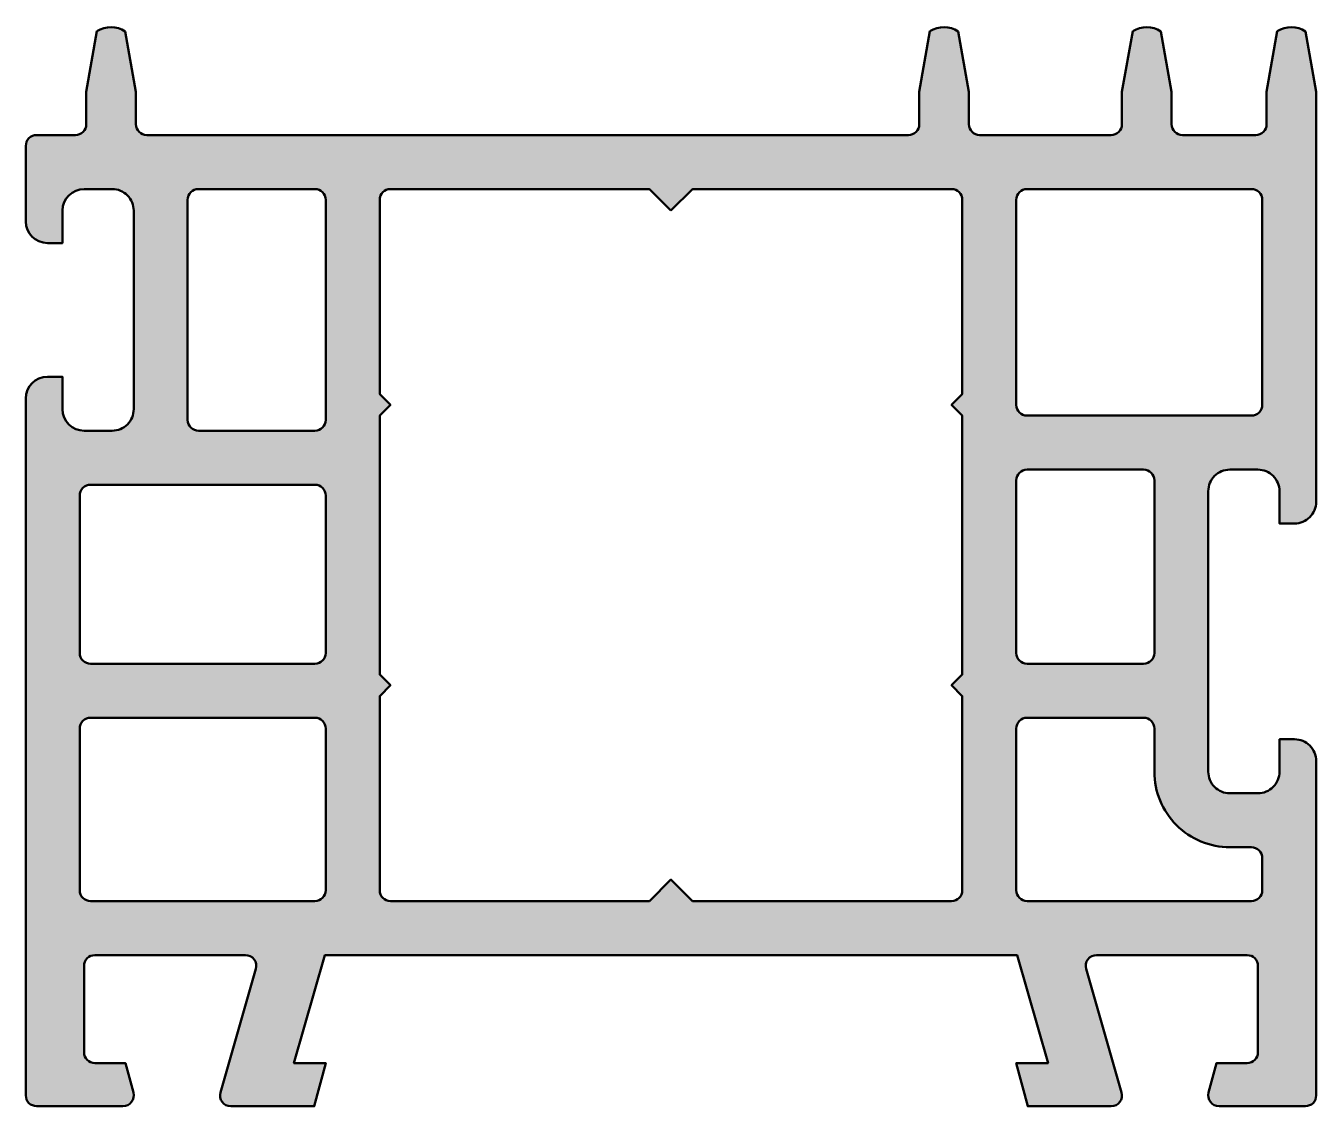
# Model space of a CAD drawing. Extents: x -64.5 to -4.7, y -45 to 5.1.
import ezdxf

# ---------------------------------------------------------------- set-up
doc = ezdxf.new("R2010")
doc.units = 0
doc.layers.add('0S-Plastic contour', color=254, linetype='Continuous', lineweight=50)
doc.layers.add('0S-Plastic hatch', color=253, linetype='Continuous', lineweight=25)

# ---------------------------------------------------------------- blocks, each defined once
blk = doc.blocks.new('246437__BFF07DE3_7FD3_4BAD_AE82_15097D1ADCCE_')
at = {"layer": '0S-Plastic hatch'}
h = blk.add_hatch(color=256, dxfattribs=at)
edge = h.paths.add_edge_path()
edge.add_arc((-63.99998779296885, -0.4999999999999787), 0.4999999999999858, 89.99999999999675, 180)
edge.add_line((-64.49998779296882, -0.4999999999999786), (-64.49998779296877, -4.000000000000106))
edge.add_arc((-63.49996796982089, -3.999980176852258), 1.000019823344351, 180.0011357606123, 269.9988642398091)
edge.add_line((-63.49998779296868, -5.000000000000135), (-62.79997558593755, -5.000000000000198))
edge.add_line((-62.79997558593755, -5.000000000000198), (-62.7999755859376, -3.500000000000646))
edge.add_ellipse((-61.79993719203889, -3.50003839389873), major_axis=(-1.000038394635723, 0), ratio=1, start_angle=270.00219972391415, end_angle=359.99780027593476, ccw=False)
edge.add_line((-61.79997558593789, -2.500000000000021), (-60.49998779296851, -2.500000000000028))
edge.add_ellipse((-60.49997529010845, -3.499987497139532), major_axis=(-0.9999874972176653, 0), ratio=1, start_angle=179.9992836299797, end_angle=270.0007163700703, ccw=False)
edge.add_line((-59.49998779296894, -3.500000000000511), (-59.49998779296871, -12.700004577637))
edge.add_ellipse((-60.49995672160594, -12.70003564899942), major_axis=(-0.999968929119967, 0), ratio=1, start_angle=89.99821968675741, end_angle=180.0017803131609, ccw=False)
edge.add_line((-60.4999877929683, -13.70000457763666), (-61.79997558593746, -13.70000457763694))
edge.add_ellipse((-61.79995576278977, -12.69998475448896), major_axis=(-1.000019823344461, 0), ratio=1, start_angle=0.0011357606123851838, end_angle=89.99886423981542, ccw=False)
edge.add_line((-62.79997558593776, -12.70000457763679), (-62.79997558593763, -11.20000457763689))
edge.add_line((-62.79997558593763, -11.20000457763689), (-63.499987792969, -11.20000457763675))
edge.add_arc((-63.49996796982093, -12.20002440078466), 1.00001982334439, 90.00113576020591, 179.9988642393876)
edge.add_line((-64.49998779296885, -12.20000457763722), (-64.49998779296892, -44.5))
edge.add_arc((-63.99998779296893, -44.50000000000001), 0.4999999999999787, 180, 269.9999999999968)
edge.add_line((-63.99998779296897, -44.99999999999999), (-59.99999999999871, -45.00000000000016))
edge.add_arc((-59.9999999999991, -44.50000000000105), 0.4999999999991128, 270.0000000000448, 375.0201213681098)
edge.add_line((-59.51708256320621, -44.37042087652622), (-59.88479955545241, -43.00000762939539))
edge.add_line((-59.88479955545241, -43.00000762939539), (-61.30002862277305, -42.99996948205214))
edge.add_ellipse((-61.30001513782844, -42.49996948223389), major_axis=(-0.5000000000000869, 0), ratio=1, start_angle=-0.00043340093361621257, end_angle=89.9984547391735, ccw=False)
edge.add_line((-61.80001513781423, -42.49996570008732), (-61.7999848815665, -38.49999621794038))
edge.add_ellipse((-61.29998488158083, -38.50000000000017), major_axis=(-0.4999999999999794, 0), ratio=1, start_angle=269.99999999999676, end_angle=359.9995666083168, ccw=False)
edge.add_line((-61.29998488158079, -38.00000000000018), (-54.31982749339536, -38.00000000000014))
edge.add_ellipse((-54.31982749339537, -38.50000000000011), major_axis=(-0.4999999999999645, 0), ratio=1, start_angle=163.9999999999999, end_angle=269.9999999999992, ccw=False)
edge.add_line((-53.83919664542624, -38.6378186779086), (-55.48063122189835, -44.36218132851762))
edge.add_arc((-55.00000037585571, -44.5000000058737), 0.4999999979958418, 163.9999999999998, 269.9928719142766)
edge.add_line((-55.00006258013792, -45.00000000000016), (-51.13588714038105, -45.00048054816787))
edge.add_line((-51.13588714038105, -45.00048054816787), (-50.60000037585521, -43.00048817756251))
edge.add_line((-50.60000037585521, -43.00048817756251), (-52.07330363004398, -43.00048817756233))
edge.add_line((-52.07330363004398, -43.00048817756233), (-50.6394367185863, -37.9999999999995))
edge.add_line((-50.6394367185863, -37.9999999999995), (-18.56056328141369, -37.99999999999949))
edge.add_line((-18.56056328141369, -37.99999999999949), (-17.12669636995596, -43.00048817756233))
edge.add_line((-17.12669636995596, -43.00048817756233), (-18.59999962414474, -43.00048817756253))
edge.add_line((-18.59999962414474, -43.00048817756253), (-18.06411285961889, -45.00048054816784))
edge.add_line((-18.06411285961889, -45.00048054816784), (-14.19993741986209, -45.00000000000016))
edge.add_arc((-14.19999962414426, -44.50000000587368), 0.4999999979958593, 270.0071280857185, 375.9999999999962)
edge.add_line((-13.71936877810159, -44.36218132851763), (-15.36080335457376, -38.63781867790861))
edge.add_ellipse((-14.88017250660462, -38.50000000000012), major_axis=(-0.4999999999999824, 0), ratio=1, start_angle=-89.99999999999608, end_angle=15.999999999999488, ccw=False)
edge.add_line((-14.88017250660465, -38.00000000000014), (-7.900015118419162, -38.0000000000002))
edge.add_ellipse((-7.900015118419141, -38.50000000000019), major_axis=(-0.4999999999999858, 0), ratio=1, start_angle=180.0004333916832, end_angle=270.00000000000233, ccw=False)
edge.add_line((-7.400015118433458, -38.49999621794035), (-7.399984862185789, -42.49996570008739))
edge.add_ellipse((-7.899984862171548, -42.49996948223393), major_axis=(-0.5000000000000635, 0), ratio=1, start_angle=90.00154526082378, end_angle=180.0004334009337, ccw=False)
edge.add_line((-7.899971377226961, -42.99996948205214), (-9.315200444547571, -43.00000762939538))
edge.add_line((-9.315200444547571, -43.00000762939538), (-9.682917436793787, -44.37042087652618))
edge.add_arc((-9.200000000000902, -44.50000000000104), 0.499999999999119, 164.9798786318879, 269.9999999999548)
edge.add_line((-9.200000000001296, -45.00000000000015), (-5.19998855590822, -44.99999999999999))
edge.add_arc((-5.199988555908223, -44.50000000000001), 0.4999999999999752, 270.0000000000004, 360)
edge.add_line((-4.699988555908248, -44.50000000000002), (-4.699988555908248, -28.99987614168981))
edge.add_arc((-5.699988555908149, -28.99987614168983), 0.9999999999999005, 0, 90.00000000000733)
edge.add_line((-5.699988555908277, -27.99987614168993), (-6.400012207031352, -27.99987614169))
edge.add_line((-6.400012207031352, -27.99987614169), (-6.400012207031068, -29.49987614169014))
edge.add_ellipse((-7.399981135668618, -29.49990721305249), major_axis=(-0.9999689291202797, 0), ratio=1, start_angle=89.9982196867453, end_angle=180.0017803131609, ccw=False)
edge.add_line((-7.40001220703118, -30.49987614169004), (-8.699999999999818, -30.49987614169004))
edge.add_ellipse((-8.700031071362309, -29.49990721305253), major_axis=(-0.999968929120237, 0), ratio=1, start_angle=-0.001780313160793412, end_angle=90.00178031325072, ccw=False)
edge.add_line((-9.699999999999818, -29.4998761416901), (-9.699999999999818, -16.49987614168978))
edge.add_ellipse((-8.700031072847224, -16.49985269802911), major_axis=(-0.9999689274274048, 0), ratio=1, start_angle=-90.00178039832429, end_angle=0.0013432646279056826, ccw=False)
edge.add_line((-8.700000000000017, -15.49988377108448), (-7.40001220703084, -15.49987614168987))
edge.add_ellipse((-7.399999704170234, -16.49986363882926), major_axis=(-0.9999874972175552, 0), ratio=1, start_angle=179.9992836299797, end_angle=270.0007163701012, ccw=False)
edge.add_line((-6.40001220703084, -16.49987614168962), (-6.400012207031181, -17.99987614168998))
edge.add_line((-6.400012207031181, -17.99987614168998), (-5.699999999999988, -17.99987614169004))
edge.add_arc((-5.699999999999903, -16.99987614168995), 1.000000000000085, 269.9999999999951, 360)
edge.add_line((-4.699999999999818, -16.99987614168992), (-4.700000000000017, 1.999999999999594))
edge.add_line((-4.700000000000017, 1.999999999999594), (-5.195086669922119, 4.805503845214659))
edge.add_arc((-5.85379356998871, 3.787342200380154), 1.212661500670092, 57.09886572734927, 122.4215459225039)
edge.add_line((-6.503955078125073, 4.810981750488146), (-7.000018310546749, 1.999999999999786))
edge.add_line((-7.000018310546749, 1.999999999999786), (-7.000018310546948, 0.4999999999998153))
edge.add_ellipse((-7.49977347238623, 0.4997551618392029), major_axis=(-0.4997552218143717, 0), ratio=1, start_angle=89.97192987038198, end_angle=180.0280701295634, ccw=False)
edge.add_line((-7.500018310547289, -7.81e-14), (-10.90001220703166, 7.82e-14))
edge.add_ellipse((-10.90025704519254, 0.4997551618387752), major_axis=(-0.4997552218137868, 0), ratio=1, start_angle=-0.028070129602326688, end_angle=90.02807012959732, ccw=False)
edge.add_line((-11.40001220703124, 0.499999999999723), (-11.40001220703121, 1.999999999999673))
edge.add_line((-11.40001220703121, 1.999999999999673), (-11.89509887695331, 4.805503845214779))
edge.add_arc((-12.55380569044526, 3.787362886176042), 1.212644085712308, 57.09833826007551, 122.4220733897902)
edge.add_line((-13.20396728515652, 4.810981750488124), (-13.70000000000004, 1.999999999998948))
edge.add_line((-13.70000000000004, 1.999999999998948), (-13.69999999999993, 0.4999999999999716))
edge.add_ellipse((-14.19976534324437, 0.4997653432443547), major_axis=(-0.4997653983340833, 0), ratio=1, start_angle=89.97309769281941, end_angle=180.0269023070999, ccw=False)
edge.add_line((-14.20000000000067, -8.53e-14), (-20.2963879881633, -2.061e-13))
edge.add_ellipse((-20.29663282632411, 0.4997551618389068), major_axis=(-0.4997552218142026, 0), ratio=1, start_angle=-0.0280701296151733, end_angle=90.02807012958868, ccw=False)
edge.add_line((-20.79638798816322, 0.4999999999999858), (-20.79638798816313, 2.000000000000497))
edge.add_line((-20.79638798816313, 2.000000000000497), (-21.29147465808532, 4.805511474609318))
edge.add_arc((-21.95016953805272, 3.787370578811862), 1.21263755037955, 57.09881004420644, 122.4229374908116)
edge.add_line((-22.6003430662885, 4.810974121093714), (-23.09637578113219, 1.999999999999346))
edge.add_line((-23.09637578113219, 1.999999999999346), (-23.09637578113217, 0.5000000000000853))
edge.add_ellipse((-23.59614112437664, 0.4997653432442752), major_axis=(-0.4997653983341172, 0), ratio=1, start_angle=89.97309769290138, end_angle=180.026902307127, ccw=False)
edge.add_line((-23.59637578113222, -1.99e-13), (-58.89792055211355, 0.0002400872258832))
edge.add_ellipse((-58.90026314011385, 0.4999898185951137), major_axis=(-0.4997552218057928, 0), ratio=1, start_angle=-0.028070129576292402, end_angle=90.2685732759308, ccw=False)
edge.add_line((-59.40001830194455, 0.5002346567558436), (-59.40001830194427, 2.000234656756632))
edge.add_line((-59.40001830194427, 2.000234656756632), (-59.89510497186635, 4.805746131365388))
edge.add_arc((-60.55379985183357, 3.787605235567788), 1.212637550379577, 57.09881004421707, 122.4229374908222)
edge.add_line((-61.20397338006956, 4.811208777849543), (-61.70000609491336, 2.000234656757044))
edge.add_line((-61.70000609491336, 2.000234656757044), (-61.70000609491289, 0.5000000000000995))
edge.add_ellipse((-62.20000609491282, 0.4999999999999368), major_axis=(-0.4999999999999361, 0), ratio=1, start_angle=89.9999999999975, end_angle=180, ccw=False)
edge.add_line((-62.20000609491285, 0), (-63.99998779296883, 7.1e-15))
edge = h.paths.add_edge_path()
edge.add_line((-56.99998779248595, -13.2000403909777), (-56.99998779248601, -2.999999999999992))
edge.add_ellipse((-56.49998505162593, -3.000002740867583), major_axis=(-0.5000027408675907, 0), ratio=1, start_angle=269.9999999999959, end_angle=359.99968592151924, ccw=False)
edge.add_line((-56.4999850516259, -2.499999999999992), (-51.10000152587883, -2.500000000000049))
edge.add_ellipse((-51.10005662943513, -3.000055103556285), major_axis=(-0.5000551065923026, 0), ratio=1, start_angle=180.0063137065699, end_angle=269.9936862934175, ccw=False)
edge.add_line((-50.60000152587889, -3.00000000000022), (-50.60000152587889, -13.20004039097748))
edge.add_ellipse((-51.10005662736336, -13.19999291967011), major_axis=(-0.5000551037377389, 0), ratio=1, start_angle=90.00631346923052, end_angle=179.9945607883434, ccw=False)
edge.add_line((-51.1000015258789, -13.70004802037201), (-56.49612036284416, -13.70002533372187))
edge.add_ellipse((-56.50000067405684, -13.20005327255656), major_axis=(-0.4999871185950574, 0), ratio=1, start_angle=-0.001476158338903133, end_angle=90.44466683093538, ccw=False)
edge = h.paths.add_edge_path()
edge.add_line((-61.99998111741182, -24.0000047715656), (-61.99999446755922, -16.70003509521533))
edge.add_ellipse((-61.49994188514502, -16.70008767758493), major_axis=(-0.5000525851788171, 0), ratio=1, start_angle=269.99392667620646, end_angle=359.99397513787403, ccw=False)
edge.add_line((-61.49988887982274, -16.20003509521538), (-51.10000152587918, -16.20003509521533))
edge.add_ellipse((-51.09999156374726, -16.70002513308364), major_axis=(-0.4999900379675612, 0), ratio=1, start_angle=179.9988584008715, end_angle=270.0011415989724, ccw=False)
edge.add_line((-50.60000152587895, -16.70003509521555), (-50.59998817573172, -24.0000047715656))
edge.add_ellipse((-51.09996511234946, -24.00002783494786), major_axis=(-0.4999769371496859, 0), ratio=1, start_angle=89.9973570091534, end_angle=180.0026429907423, ccw=False)
edge.add_line((-51.09998817573178, -24.5000047715656), (-61.49990225281969, -24.50000477156566))
edge.add_ellipse((-61.49994164735154, -23.99996530149942), major_axis=(-0.5000394716180429, 0), ratio=1, start_angle=0.004522579391505133, end_angle=90.0045139244823, ccw=False)
edge = h.paths.add_edge_path()
edge.add_ellipse((-61.49988853018972, -27.50005258517886), major_axis=(-0.5000525851788726, 0), ratio=1, start_angle=269.9939264895478, end_angle=359.99397513787403, ccw=False)
edge.add_line((-61.49983552323837, -27.00000000280943), (-51.0999481709241, -27.00000000280943))
edge.add_ellipse((-51.09993820879219, -27.49999004067752), major_axis=(-0.4999900379673338, 0), ratio=1, start_angle=179.9988584008715, end_angle=270.0011415989724, ccw=False)
edge.add_line((-50.59994817092411, -27.50000000280943), (-50.5999348651921, -34.99697875696379))
edge.add_ellipse((-51.09991180180958, -34.99700182034607), major_axis=(-0.4999769371494302, 0), ratio=1, start_angle=89.99735700915659, end_angle=180.0026429908802, ccw=False)
edge.add_line((-51.09993486519186, -35.49697875696356), (-61.49984894063639, -35.49697875696356))
edge.add_ellipse((-61.49988833681193, -34.99693928689742), major_axis=(-0.5000394716180784, 0), ratio=1, start_angle=0.004522579391505133, end_angle=90.00451411282222, ccw=False)
edge.add_line((-61.99992780687225, -34.99697875696373), (-61.99994111260398, -27.5000000028092))
edge = h.paths.add_edge_path()
edge.add_line((-34.59999389648436, -3.496682919554132), (-33.59999389648425, -2.5))
edge.add_line((-33.59999389648425, -2.5), (-21.5995195205607, -2.5))
edge.add_ellipse((-21.59976052322126, -2.999758997342133), major_axis=(-0.4997590554524211, 0), ratio=1, start_angle=180.0276301859818, end_angle=269.972369813642, ccw=False)
edge.add_line((-21.10000152587912, -2.999517994684765), (-21.10000152587912, -12))
edge.add_line((-21.10000152587912, -12), (-21.60000152587912, -12.5))
edge.add_line((-21.60000152587912, -12.5), (-21.10000152587901, -13))
edge.add_line((-21.10000152587901, -13), (-21.10000152587901, -24.99745072619598))
edge.add_line((-21.10000152587901, -24.99745072619598), (-21.60000152587901, -25.49745072619598))
edge.add_line((-21.60000152587901, -25.49745072619598), (-21.10000152587901, -25.99745072619598))
edge.add_line((-21.10000152587901, -25.99745072619598), (-21.10000152587901, -34.9974507260234))
edge.add_ellipse((-21.59976554135463, -34.99721474149931), major_axis=(-0.4997640711906082, 0), ratio=1, start_angle=90.02705460148638, end_angle=179.9729453985572, ccw=False)
edge.add_line((-21.59952955683019, -35.49697875697493), (-33.59999389648436, -35.49697875697493))
edge.add_line((-33.59999389648436, -35.49697875697493), (-34.59999389648436, -34.50029583742057))
edge.add_line((-34.59999389648436, -34.50029583742057), (-35.59999389648448, -35.49697875697493))
edge.add_line((-35.59999389648448, -35.49697875697493), (-47.60005229013967, -35.49697875697493))
edge.add_ellipse((-47.59979092340224, -34.99724012371933), major_axis=(-0.4997387016038947, 0), ratio=1, start_angle=0.02996608430589731, end_angle=89.9700339165363, ccw=False)
edge.add_line((-48.09952955665784, -34.99750149046403), (-48.09952955665784, -25.99697875697493))
edge.add_line((-48.09952955665784, -25.99697875697493), (-47.60000152587912, -25.49745072619598))
edge.add_line((-47.60000152587912, -25.49745072619598), (-48.10000152587889, -24.99745072619598))
edge.add_line((-48.10000152587889, -24.99745072619598), (-48.10000152587912, -13))
edge.add_line((-48.10000152587912, -13), (-47.60000152587889, -12.5))
edge.add_line((-47.60000152587889, -12.5), (-48.09952955665761, -12.00047196922105))
edge.add_line((-48.09952955665761, -12.00047196922105), (-48.09952955665784, -2.999467291003838))
edge.add_ellipse((-47.59979591115003, -2.999733645507815), major_axis=(-0.499733716490339, 0), ratio=1, start_angle=270.03053824166636, end_angle=359.9694617570301, ccw=False)
edge.add_line((-47.60006226564263, -2.5), (-35.59999389648448, -2.5))
edge.add_line((-35.59999389648448, -2.5), (-34.59999389648436, -3.496682919554132))
edge = h.paths.add_edge_path()
edge.add_line((-18.59999317073996, -12.49984827198955), (-18.5999948512889, -3.000000000000227))
edge.add_ellipse((-18.09993974773261, -3.000055103556285), major_axis=(-0.5000551065923524, 0), ratio=1, start_angle=270.00631370658164, end_angle=359.9936862934301, ccw=False)
edge.add_line((-18.0999948512889, -2.5), (-7.700002740859872, -2.5))
edge.add_ellipse((-7.700002740859946, -3.000002740867526), major_axis=(-0.5000027408675268, 0), ratio=1, start_angle=180.0003140784808, end_angle=269.9999999999916, ccw=False)
edge.add_line((-7.199999999999931, -3), (-7.199998319450884, -12.49984827198977))
edge.add_ellipse((-7.699985437877312, -12.49986115356865), major_axis=(-0.499987118592368, 0), ratio=1, start_angle=89.73628814951797, end_angle=180.0014761580921, ccw=False)
edge.add_line((-7.702286690497459, -12.99984297623291), (-18.09999317073996, -12.99985590138408))
edge.add_ellipse((-18.09993806925547, -12.49980080068215), major_axis=(-0.5000551037377674, 0), ratio=1, start_angle=0.005439211656721454, end_angle=89.99368653076618, ccw=False)
edge = h.paths.add_edge_path()
edge.add_line((-18.60000820046934, -24.00000485723976), (-18.5999948512889, -15.99987995638716))
edge.add_ellipse((-18.10000481342075, -15.9998699942553), major_axis=(-0.4999900379673906, 0), ratio=1, start_angle=-90.0011415989789, end_angle=0.0011415988093972373, ccw=False)
edge.add_line((-18.09999485128878, -15.49987995638716), (-12.69999999999982, -15.49987995638716))
edge.add_ellipse((-12.69999999999987, -15.99987995638722), major_axis=(-0.500000000000057, 0), ratio=1, start_angle=180, end_angle=269.9999999999935, ccw=False)
edge.add_line((-12.19999999999982, -15.99987995638727), (-12.19999999999982, -24.00000485723976))
edge.add_ellipse((-12.69999999999982, -24.00000485723976), major_axis=(-0.5, 0), ratio=1, start_angle=90, end_angle=180, ccw=False)
edge.add_line((-12.69999999999982, -24.50000485723976), (-18.10000820046946, -24.50000485723976))
edge.add_ellipse((-18.10003126385175, -24.00002792062216), major_axis=(-0.4999769371495439, 0), ratio=1, start_angle=-0.0026429908801901547, end_angle=90.00264299084341, ccw=False)
edge = h.paths.add_edge_path()
edge.add_line((-18.60006151197581, -34.99697875696367), (-18.60004985215079, -27.49999915511516))
edge.add_ellipse((-18.10004985215147, -27.50000000000002), major_axis=(-0.5000000000000318, 0), ratio=1, start_angle=269.99999999999676, end_angle=359.9999031879412, ccw=False)
edge.add_line((-18.10004985215144, -26.99999999999999), (-12.69999999999979, -27.00000000000012))
edge.add_ellipse((-12.6999999999998, -27.5000000000001), major_axis=(-0.4999999999999823, 0), ratio=1, start_angle=180, end_angle=269.9999999999986, ccw=False)
edge.add_line((-12.19999999999982, -27.5000000000001), (-12.19999999999982, -29.49984861658986))
edge.add_arc((-8.700031071358685, -29.49990721304883), 3.499968929131643, 179.999040754627, 270.0017843930076)
edge.add_line((-8.699922069960394, -32.99987614048312), (-7.699922866970155, -32.99987614048314))
edge.add_ellipse((-7.699922866970142, -33.49987614048314), major_axis=(-0.5, 0), ratio=1, start_angle=179.2413210661482, end_angle=270.0000000000014, ccw=False)
edge.add_line((-7.199966700298489, -33.50649666969042), (-7.200031619152355, -34.9969787569636))
edge.add_ellipse((-7.700031619152461, -34.99697875696345), major_axis=(-0.5000000000001066, 0), ratio=1, start_angle=89.99999999998289, end_angle=180, ccw=False)
edge.add_line((-7.700031619152611, -35.49697875696356), (-18.10006151197615, -35.49697875696355))
edge.add_ellipse((-18.10008457535839, -34.99700182034612), major_axis=(-0.4999769371493663, 0), ratio=1, start_angle=-0.0026429908801901547, end_angle=90.00264299083773, ccw=False)
at = {"layer": '0S-Plastic contour', "color": 7}
for points in [[(-61.20397338006956, 4.811208777849543), (-61.70000609491336, 2.000234656757044), (-61.70000609491289, 0.5000000000000995)], [(-59.40001830194455, 0.5002346567558436), (-59.40001830194427, 2.000234656756632), (-59.89510497186635, 4.805746131365388)], [(-22.6003430662885, 4.810974121093714), (-23.09637578113219, 1.999999999999346), (-23.09637578113217, 0.5000000000000853)], [(-20.79638798816322, 0.4999999999999858), (-20.79638798816313, 2.000000000000497), (-21.29147465808532, 4.805511474609318)], [(-13.20396728515652, 4.810981750488124), (-13.70000000000004, 1.999999999998948), (-13.69999999999993, 0.4999999999999716)], [(-11.40001220703124, 0.499999999999723), (-11.40001220703121, 1.999999999999673), (-11.89509887695331, 4.805503845214779)], [(-6.503955078125073, 4.810981750488146), (-7.000018310546749, 1.999999999999786), (-7.000018310546948, 0.4999999999998153)], [(-4.699999999999818, -16.99987614168992), (-4.700000000000017, 1.999999999999594), (-5.195086669922119, 4.805503845214659)], [(-62.20000609491285, 0), (-63.99998779296883, 7.1e-15)], [(-23.59637578113222, -1.99e-13), (-58.89792055211355, 0.0002400872258832)], [(-7.500018310547289, -7.81e-14), (-10.90001220703166, 7.82e-14)], [(-64.49998779296882, -0.4999999999999786), (-64.49998779296877, -4.000000000000106)], [(-14.20000000000067, -8.53e-14), (-20.2963879881633, -2.061e-13)], [(-61.79997558593789, -2.500000000000021), (-60.49998779296851, -2.500000000000028)], [(-56.4999850516259, -2.499999999999992), (-51.10000152587883, -2.500000000000049)], [(-47.60006226564263, -2.5), (-35.59999389648448, -2.5), (-34.59999389648436, -3.496682919554132)], [(-34.59999389648436, -3.496682919554132), (-33.59999389648425, -2.5), (-21.5995195205607, -2.5)], [(-18.0999948512889, -2.5), (-7.700002740859872, -2.5)], [(-63.49998779296868, -5.000000000000135), (-62.79997558593755, -5.000000000000198), (-62.7999755859376, -3.500000000000646)], [(-59.49998779296894, -3.500000000000511), (-59.49998779296871, -12.700004577637)], [(-56.99998779248595, -13.2000403909777), (-56.99998779248601, -2.999999999999992)], [(-50.60000152587889, -3.00000000000022), (-50.60000152587889, -13.20004039097748)], [(-48.09952955665784, -34.99750149046403), (-48.09952955665784, -25.99697875697493), (-47.60000152587912, -25.49745072619598), (-48.10000152587889, -24.99745072619598), (-48.10000152587912, -13), (-47.60000152587889, -12.5), (-48.09952955665761, -12.00047196922105), (-48.09952955665784, -2.999467291003838)], [(-21.10000152587912, -2.999517994684765), (-21.10000152587912, -12), (-21.60000152587912, -12.5), (-21.10000152587901, -13), (-21.10000152587901, -24.99745072619598), (-21.60000152587901, -25.49745072619598), (-21.10000152587901, -25.99745072619598), (-21.10000152587901, -34.9974507260234)], [(-18.59999317073996, -12.49984827198955), (-18.5999948512889, -3.000000000000227)], [(-7.199999999999931, -3), (-7.199998319450884, -12.49984827198977)], [(-62.79997558593776, -12.70000457763679), (-62.79997558593763, -11.20000457763689), (-63.499987792969, -11.20000457763675)], [(-64.49998779296885, -12.20000457763722), (-64.49998779296892, -44.5)], [(-7.702286690497459, -12.99984297623291), (-18.09999317073996, -12.99985590138408)], [(-60.4999877929683, -13.70000457763666), (-61.79997558593746, -13.70000457763694)], [(-51.1000015258789, -13.70004802037201), (-56.49612036284416, -13.70002533372187)], [(-18.09999485128878, -15.49987995638716), (-12.69999999999982, -15.49987995638716)], [(-8.700000000000017, -15.49988377108448), (-7.40001220703084, -15.49987614168987)], [(-18.60000820046934, -24.00000485723976), (-18.5999948512889, -15.99987995638716)], [(-12.19999999999982, -15.99987995638727), (-12.19999999999982, -24.00000485723976)], [(-61.99998111741182, -24.0000047715656), (-61.99999446755922, -16.70003509521533)], [(-61.49988887982274, -16.20003509521538), (-51.10000152587918, -16.20003509521533)], [(-50.60000152587895, -16.70003509521555), (-50.59998817573172, -24.0000047715656)], [(-9.699999999999818, -29.4998761416901), (-9.699999999999818, -16.49987614168978)], [(-6.40001220703084, -16.49987614168962), (-6.400012207031181, -17.99987614168998), (-5.699999999999988, -17.99987614169004)], [(-51.09998817573178, -24.5000047715656), (-61.49990225281969, -24.50000477156566)], [(-12.69999999999982, -24.50000485723976), (-18.10000820046946, -24.50000485723976)], [(-61.99992780687225, -34.99697875696373), (-61.99994111260398, -27.5000000028092)], [(-61.49983552323837, -27.00000000280943), (-51.0999481709241, -27.00000000280943)], [(-50.59994817092411, -27.50000000280943), (-50.5999348651921, -34.99697875696379)], [(-18.60006151197581, -34.99697875696367), (-18.60004985215079, -27.49999915511516)], [(-18.10004985215144, -26.99999999999999), (-12.69999999999979, -27.00000000000012)], [(-12.19999999999982, -27.5000000000001), (-12.19999999999982, -29.49984861658986)], [(-5.699988555908277, -27.99987614168993), (-6.400012207031352, -27.99987614169), (-6.400012207031068, -29.49987614169014)], [(-4.699988555908248, -44.50000000000002), (-4.699988555908248, -28.99987614168981)], [(-7.40001220703118, -30.49987614169004), (-8.699999999999818, -30.49987614169004)], [(-8.699922069960394, -32.99987614048312), (-7.699922866970155, -32.99987614048314)], [(-7.199966700298489, -33.50649666969042), (-7.200031619152355, -34.9969787569636)], [(-21.59952955683019, -35.49697875697493), (-33.59999389648436, -35.49697875697493), (-34.59999389648436, -34.50029583742057), (-35.59999389648448, -35.49697875697493), (-47.60005229013967, -35.49697875697493)], [(-51.09993486519186, -35.49697875696356), (-61.49984894063639, -35.49697875696356)], [(-7.700031619152611, -35.49697875696356), (-18.10006151197615, -35.49697875696355)], [(-61.29998488158079, -38.00000000000018), (-54.31982749339536, -38.00000000000014)], [(-55.00006258013792, -45.00000000000016), (-51.13588714038105, -45.00048054816787), (-50.60000037585521, -43.00048817756251), (-52.07330363004398, -43.00048817756233), (-50.6394367185863, -37.9999999999995), (-18.56056328141369, -37.99999999999949), (-17.12669636995596, -43.00048817756233), (-18.59999962414474, -43.00048817756253), (-18.06411285961889, -45.00048054816784), (-14.19993741986209, -45.00000000000016)], [(-14.88017250660465, -38.00000000000014), (-7.900015118419162, -38.0000000000002)], [(-61.80001513781423, -42.49996570008732), (-61.7999848815665, -38.49999621794038)], [(-53.83919664542624, -38.6378186779086), (-55.48063122189835, -44.36218132851762)], [(-13.71936877810159, -44.36218132851763), (-15.36080335457376, -38.63781867790861)], [(-7.400015118433458, -38.49999621794035), (-7.399984862185789, -42.49996570008739)], [(-59.51708256320621, -44.37042087652622), (-59.88479955545241, -43.00000762939539), (-61.30002862277305, -42.99996948205214)], [(-7.899971377226961, -42.99996948205214), (-9.315200444547571, -43.00000762939538), (-9.682917436793787, -44.37042087652618)], [(-63.99998779296897, -44.99999999999999), (-59.99999999999871, -45.00000000000016)], [(-9.200000000001296, -45.00000000000015), (-5.19998855590822, -44.99999999999999)]]:
    blk.add_lwpolyline(points, dxfattribs=at)
for centre, radius, start, end in [((-60.55379985183357, 3.787605235567788), 1.212637550379577, 57.09881004421707, 122.4229374908222), ((-21.95016953805272, 3.787370578811862), 1.21263755037955, 57.09881004420644, 122.4229374908116), ((-12.55380569044526, 3.787362886176042), 1.212644085712308, 57.09833826007551, 122.4220733897902), ((-5.85379356998871, 3.787342200380154), 1.212661500670092, 57.09886572734927, 122.4215459225039), ((-63.99998779296885, -0.4999999999999787), 0.4999999999999858, 89.99999999999675, 180), ((-63.49996796982089, -3.999980176852258), 1.000019823344351, 180.0011357606123, 269.9988642398091), ((-63.49996796982093, -12.20002440078466), 1.00001982334439, 90.00113576020591, 179.9988642393876), ((-5.699999999999903, -16.99987614168995), 1.000000000000085, 269.9999999999951, 0), ((-5.699988555908149, -28.99987614168983), 0.9999999999999005, 0, 90.00000000000733), ((-8.700031071358685, -29.49990721304883), 3.499968929131643, 179.999040754627, 270.0017843930076), ((-63.99998779296893, -44.50000000000001), 0.4999999999999787, 180, 269.9999999999968), ((-59.9999999999991, -44.50000000000105), 0.4999999999991128, 270.0000000000448, 15.0201213681098), ((-55.00000037585571, -44.5000000058737), 0.4999999979958418, 163.9999999999998, 269.9928719142766), ((-14.19999962414426, -44.50000000587368), 0.4999999979958593, 270.0071280857185, 15.99999999999616), ((-9.200000000000902, -44.50000000000104), 0.499999999999119, 164.9798786318879, 269.9999999999548), ((-5.199988555908223, -44.50000000000001), 0.4999999999999752, 270.0000000000004, 0)]:
    blk.add_arc(centre, radius, start, end, dxfattribs=at)
at = {"layer": '0S-Plastic contour', "color": 7, "extrusion": (0, 0, -1)}
for centre, radius, start, end in [((62.20000609491282, 0.4999999999999368), 0.4999999999999361, 180, 270.0000000000025), ((58.90026314011385, 0.4999898185951137), 0.4997552218057929, 269.7314267240692, 0.028070129576331), ((23.59614112437664, 0.4997653432442752), 0.4997653983341172, 179.973097692873, 270.0269023070986), ((20.29663282632411, 0.4997551618389068), 0.4997552218142026, 269.9719298704113, 0.0280701296152832), ((14.19976534324437, 0.4997653432443547), 0.4997653983340834, 179.9730976929001, 270.0269023071806), ((10.90025704519254, 0.4997551618387752), 0.4997552218137868, 269.9719298704027, 0.0280701296022991), ((7.49977347238623, 0.4997551618392029), 0.4997552218143717, 179.9719298704366, 270.028070129618), ((61.79993719203889, -3.50003839389873), 1.000038394635723, 0.0021997240652303, 89.99780027608588), ((60.49997529010845, -3.499987497139532), 0.9999874972176653, 89.99928362992974, 180.0007163700204), ((56.49998505162593, -3.000002740867583), 0.5000027408675907, 0.0003140784807261, 90.00000000000406), ((51.10005662943513, -3.000055103556285), 0.5000551065923026, 90.00631370658247, 179.9936862934301), ((47.59979591115003, -2.999733645507815), 0.499733716490339, 0.0305382429699014, 89.96946175833364), ((21.59976052322126, -2.999758997342133), 0.4997590554524211, 90.02763018635798, 179.9723698140182), ((18.09993974773261, -3.000055103556285), 0.5000551065923524, 0.0063137065699082, 89.99368629341836), ((7.700002740859946, -3.000002740867526), 0.5000027408675268, 90.00000000000843, 179.9996859215192), ((18.09993806925547, -12.49980080068215), 0.5000551037377674, 270.0063134692338, 359.9945607883433), ((7.699985437877312, -12.49986115356865), 0.499987118592368, 179.9985238419079, 270.263711850482), ((61.79995576278977, -12.69998475448896), 1.000019823344461, 270.0011357601847, 359.9988642393876), ((60.49995672160594, -12.70003564899942), 0.999968929119967, 179.9982196868391, 270.0017803132426), ((56.50000067405684, -13.20005327255656), 0.4999871185950574, 269.5553331690646, 0.001476158339045), ((51.10005662736336, -13.19999291967011), 0.5000551037377389, 180.0054392116567, 269.9936865307695), ((18.10000481342075, -15.9998699942553), 0.4999900379673906, 359.9988584011906, 90.00114159897892), ((12.69999999999987, -15.99987995638722), 0.500000000000057, 90.00000000000651, 180), ((8.700031072847224, -16.49985269802911), 0.9999689274274048, 359.9986567353721, 90.00178039832427), ((7.399999704170234, -16.49986363882926), 0.9999874972175552, 89.99928362989878, 180.0007163700204), ((61.49994188514502, -16.70008767758493), 0.5000525851788171, 0.0060248621259796, 90.00607332379354), ((51.09999156374726, -16.70002513308364), 0.4999900379675612, 89.99885840102758, 180.0011415991286), ((61.49994164735154, -23.99996530149942), 0.5000394716180429, 269.9954860755177, 359.9954774206085), ((51.09996511234946, -24.00002783494786), 0.4999769371496859, 179.9973570092577, 270.0026429908466), ((18.10003126385175, -24.00002792062216), 0.4999769371495439, 269.9973570091566, 0.002642990880182), ((12.69999999999982, -24.00000485723976), 0.5, 180, 270), ((61.49988853018972, -27.50005258517886), 0.5000525851788726, 0.0060248621259796, 90.00607351045223), ((51.09993820879219, -27.49999004067752), 0.4999900379673338, 89.99885840102758, 180.0011415991286), ((18.10004985215147, -27.50000000000002), 0.5000000000000318, 9.68120587897e-05, 90.00000000000325), ((12.6999999999998, -27.5000000000001), 0.4999999999999823, 90.00000000000142, 180), ((8.700031071362309, -29.49990721305253), 0.999968929120237, 269.9982196867493, 0.001780313160827), ((7.399981135668618, -29.49990721305249), 0.9999689291202797, 179.9982196868391, 270.0017803132547), ((7.699922866970142, -33.49987614048314), 0.5, 89.99999999999856, 180.7586789338519), ((61.49988833681193, -34.99693928689742), 0.5000394716180784, 269.9954858871778, 359.9954774206085), ((51.09991180180958, -34.99700182034607), 0.4999769371494302, 179.9973570091198, 270.0026429908434), ((47.59979092340224, -34.99724012371933), 0.4997387016038947, 270.0299660834637, 359.9700339156941), ((21.59976554135463, -34.99721474149931), 0.4997640711906082, 180.0270546014429, 269.9729453985136), ((18.10008457535839, -34.99700182034612), 0.4999769371493663, 269.9973570091623, 0.002642990880182), ((7.700031619152461, -34.99697875696345), 0.5000000000001066, 180, 270.0000000000171), ((61.29998488158083, -38.50000000000017), 0.4999999999999794, 0.0004333916831952, 90.00000000000325), ((54.31982749339537, -38.50000000000011), 0.4999999999999645, 90.00000000000081, 196.0000000000001), ((14.88017250660462, -38.50000000000012), 0.4999999999999824, 344.0000000000005, 89.99999999999613), ((7.900015118419141, -38.50000000000019), 0.4999999999999858, 89.99999999999766, 179.9995666083168), ((61.30001513782844, -42.49996948223389), 0.5000000000000869, 270.0015452608265, 0.0004334009336476), ((7.899984862171548, -42.49996948223393), 0.5000000000000635, 179.9995665990663, 269.9984547391762)]:
    blk.add_arc(centre, radius, start, end, dxfattribs=at)
blk = doc.blocks.new('246437__4CAA5167_3845_40D9_9C78_A45D2093BBBE_')
at = {"layer": '0S-Plastic contour', "color": 7}
blk.add_blockref('246437__BFF07DE3_7FD3_4BAD_AE82_15097D1ADCCE_', (0, 0), dxfattribs=at)

msp = doc.modelspace()

# ---------------------------------------------------------------- block references
at = {"layer": '0S-Plastic contour', "color": 7}
msp.add_blockref('246437__4CAA5167_3845_40D9_9C78_A45D2093BBBE_', (0, 0), dxfattribs=at)

doc.saveas('drawing.dxf')
